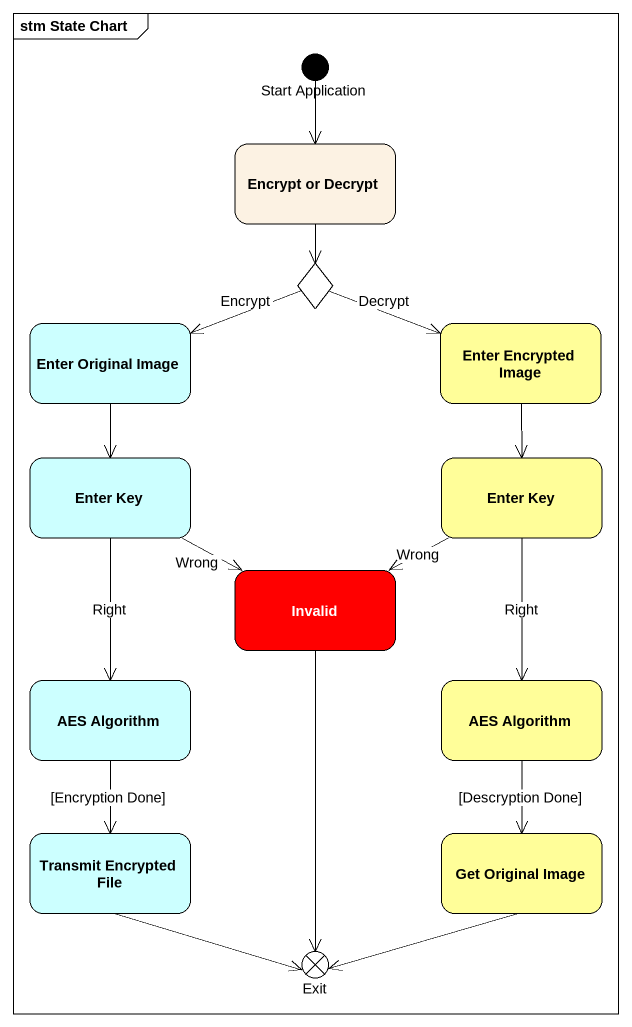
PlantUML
@startuml
mainframe stm State Chart
hide empty description
state "Start Application" as Start_Application <<start>>
state "Encrypt or Decrypt" as Encrypt_or_Decrypt #FCF2E3
state choice1 <<choice>>
state "Enter Original Image" as Enter_Original_Image #CCFFFF
state "Enter Encrypted Image" as Enter_Encrypted_Image #FFFE99
state "Enter Key" as Enter_Key #CCFFFF
state "Enter Key" as Enter_Key_2 #FFFE99
state Invalid #FF0000
state "AES Algorithm" as AES_Algorithm #CCFFFF
state "AES Algorithm" as AES_Algorithm_2 #FFFE99
state "Transmit Encrypted File" as Transmit_Encrypted_File #CCFFFF
state "Get Original Image" as Get_Original_Image #FFFE99
state Exit <<choice>>
Start_Application --> Encrypt_or_Decrypt
Encrypt_or_Decrypt --> choice1
choice1 -left-> Enter_Original_Image : Encrypt
choice1 -right-> Enter_Encrypted_Image : Decrypt
Enter_Original_Image --> Enter_Key
Enter_Encrypted_Image --> Enter_Key_2
Enter_Key -right-> Invalid : Wrong
Enter_Key --> AES_Algorithm : Right
Enter_Key_2 -left-> Invalid : Wrong
Enter_Key_2 --> AES_Algorithm_2 : Right
Invalid --> Exit
AES_Algorithm --> Transmit_Encrypted_File : [Encryption Done]
AES_Algorithm_2 --> Get_Original_Image : [Descryption Done]
Transmit_Encrypted_File -right-> Exit
Get_Original_Image -left-> Exit
@enduml
